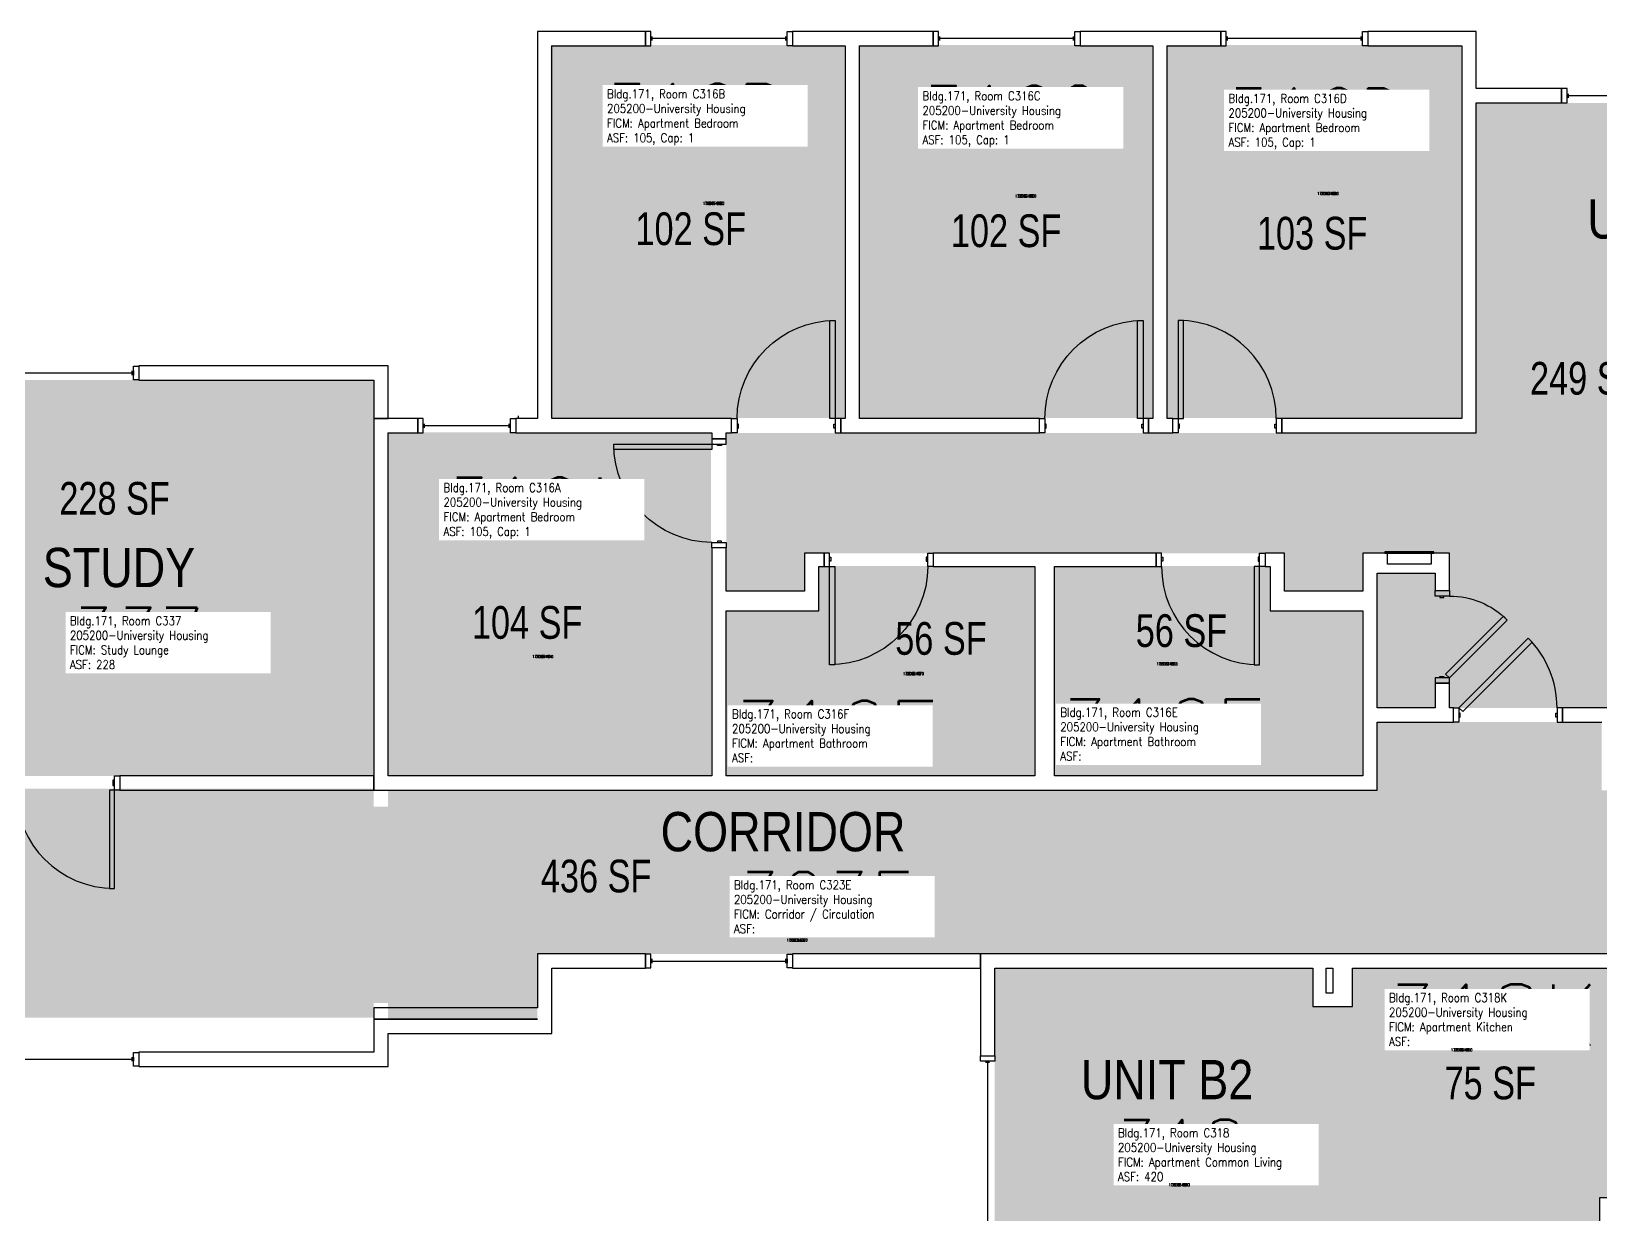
# Model space of a CAD drawing. Header units: inches. Extents: x 56 to 7496, y -2947 to 1470.
# Drawn here: x 2981 to 3557, y 1014 to 1448 of the extents above; entities that cross this region are included whole.
import ezdxf
from ezdxf.enums import TextEntityAlignment as Align

# ---------------------------------------------------------------- set-up
doc = ezdxf.new("R2010")
doc.units = ezdxf.units.IN
doc.header["$LTSCALE"] = 48
doc.header["$MEASUREMENT"] = 0
for name, color, linetype in [('A-DOOR', 2, 'Continuous'), ('A-GLAZ', 1, 'Continuous'), ('A-IDEN-RNUM', 7, 'Continuous'), ('A-IDEN-SNUM', 4, 'Continuous'), ('A-IDEN-VNUM', 4, 'Continuous'), ('A-MISC', 1, 'Continuous'), ('A-WALL', 5, 'Continuous'), ('AREA-TEXT', 3, 'Continuous'), ('Rooms-Category-Color', 7, 'Continuous'), ('Rooms-College-Color', 7, 'Continuous'), ('Rooms-Department-Color', 7, 'Continuous'), ('Rooms-Division-Color', 7, 'Continuous'), ('Rooms-Information', 7, 'Continuous')]:
    doc.layers.add(name, color=color, linetype=linetype)
doc.styles.add('AREA', font='arial.ttf', dxfattribs={"width": 0.75, "height": 12})
doc.styles.add('ROOMSNUMBER', font='txt.shx', dxfattribs={"height": 0.03})
doc.styles.add('ROOMVNUMBER', font='simplex.shx', dxfattribs={"width": 0.85})
doc.styles.get("Standard").update_dxf_attribs({"font": 'ARIALN.TTF'})

msp = doc.modelspace()

# ---------------------------------------------------------------- hatches: boundary and pattern name
h = msp.add_hatch()
h.set_pattern_fill('ANSI31', color=256, style=0)
h.set_pattern_definition([(45, (3047.41357, 1820.73259), (-0.088388348, 0.088388348), [])])
h.paths.add_polyline_path([(3378.88, 1236.78), (3437.62, 1236.78), (3437.62, 1227.57), (3378.88, 1227.57)], flags=9)
at = {"layer": 'Rooms-Category-Color', "true_color": 0x728ef3}
for points in [[(3171.58, 1442.91), (3279.2, 1442.91), (3279.2, 1306.16), (3171.58, 1306.16)], [(3284.45, 1442.91), (3392.08, 1442.91), (3392.08, 1306.16), (3284.45, 1306.16)], [(3505.33, 1442.91), (3397.33, 1442.91), (3397.33, 1306.16), (3505.33, 1306.16)], [(3646.4, 1304.98), (3562.26, 1304.98), (3562.26, 1199.85), (3501.13, 1199.85), (3501.13, 1208.8), (3495.88, 1208.8), (3495.88, 1199.85), (3474.68, 1199.85), (3474.68, 1249.23), (3495.88, 1249.23), (3495.88, 1242.8), (3501.13, 1242.8), (3501.13, 1256.48), (3469.43, 1256.48), (3469.43, 1242.6), (3440.68, 1242.6), (3440.68, 1256.48), (3264.65, 1256.48), (3264.65, 1242.6), (3235.9, 1242.6), (3235.9, 1300.6), (3510.9, 1300.6), (3510.9, 1421.6), (3646.4, 1421.6)], [(3106.65, 1174.89), (3106.65, 1320.01), (2880.4, 1320.01), (2880.4, 1174.89)], [(3111.58, 1175.16), (3111.58, 1300.91), (3230.33, 1300.91), (3230.33, 1175.16)], [(3235.58, 1175.16), (3235.58, 1235.66), (3269.58, 1235.66), (3269.58, 1251.91), (3348.72, 1251.91), (3348.72, 1175.16)], [(3355.97, 1175.16), (3355.97, 1251.91), (3435.11, 1251.91), (3435.11, 1235.66), (3469.11, 1235.66), (3469.11, 1175.16)], [(3451.04, 1104.38), (3451.04, 1020.24), (3556.16, 1020.24), (3556.16, 959.12), (3547.21, 959.12), (3547.21, 953.87), (3556.16, 953.87), (3556.16, 932.67), (3506.79, 932.67), (3506.79, 953.87), (3513.21, 953.87), (3513.21, 959.12), (3499.54, 959.12), (3499.54, 927.42), (3513.41, 927.42), (3513.41, 898.67), (3499.54, 898.67), (3499.54, 722.63), (3513.41, 722.63), (3513.41, 693.88), (3455.41, 693.88), (3455.41, 968.88), (3334.41, 968.88), (3334.41, 1104.38)], [(3581.16, 1020.24), (3451.04, 1020.24), (3451.04, 1090.38), (3465.66, 1090.38), (3465.66, 1104.38), (3581.16, 1104.38)]]:
    msp.add_hatch(color=171, dxfattribs=at).paths.add_polyline_path(points)
at = {"layer": 'Rooms-Category-Color', "true_color": 0xadadad}
msp.add_hatch(color=253, dxfattribs=at).paths.add_polyline_path([(2880.39, 1163.39), (2880.39, 1170.26), (3106.65, 1170.26), (3106.65, 1163.67), (3111.9, 1163.67), (3111.9, 1169.64), (3474.68, 1169.64), (3474.68, 1194.64), (3557, 1194.64), (3557, 1169.64), (3646.39, 1169.64), (3646.39, 1101.6), (3671.39, 1101.6), (3671.39, 1019.28), (3646.39, 1019.28), (3586.39, 1019.28), (3586.39, 1109.64), (3166.65, 1109.64), (3166.65, 1085.64), (3111.9, 1085.64), (3111.9, 1091.67), (3106.65, 1091.67), (3106.65, 1086.27), (2880.39, 1086.27), (2880.39, 1091.39), (2873.89, 1091.39), (2873.89, 1163.39)])
at = {"layer": 'Rooms-College-Color', "true_color": 0xadadad}
for points in [[(3171.58, 1442.91), (3279.2, 1442.91), (3279.2, 1306.16), (3171.58, 1306.16)], [(3284.45, 1442.91), (3392.08, 1442.91), (3392.08, 1306.16), (3284.45, 1306.16)], [(3505.33, 1442.91), (3397.33, 1442.91), (3397.33, 1306.16), (3505.33, 1306.16)], [(3646.4, 1304.98), (3562.26, 1304.98), (3562.26, 1199.85), (3501.13, 1199.85), (3501.13, 1208.8), (3495.88, 1208.8), (3495.88, 1199.85), (3474.68, 1199.85), (3474.68, 1249.23), (3495.88, 1249.23), (3495.88, 1242.8), (3501.13, 1242.8), (3501.13, 1256.48), (3469.43, 1256.48), (3469.43, 1242.6), (3440.68, 1242.6), (3440.68, 1256.48), (3264.65, 1256.48), (3264.65, 1242.6), (3235.9, 1242.6), (3235.9, 1300.6), (3510.9, 1300.6), (3510.9, 1421.6), (3646.4, 1421.6)], [(3106.65, 1174.89), (3106.65, 1320.01), (2880.4, 1320.01), (2880.4, 1174.89)], [(3111.58, 1175.16), (3111.58, 1300.91), (3230.33, 1300.91), (3230.33, 1175.16)], [(3235.58, 1175.16), (3235.58, 1235.66), (3269.58, 1235.66), (3269.58, 1251.91), (3348.72, 1251.91), (3348.72, 1175.16)], [(3355.97, 1175.16), (3355.97, 1251.91), (3435.11, 1251.91), (3435.11, 1235.66), (3469.11, 1235.66), (3469.11, 1175.16)], [(2880.39, 1163.39), (2880.39, 1170.26), (3106.65, 1170.26), (3106.65, 1163.67), (3111.9, 1163.67), (3111.9, 1169.64), (3474.68, 1169.64), (3474.68, 1194.64), (3557, 1194.64), (3557, 1169.64), (3646.39, 1169.64), (3646.39, 1101.6), (3671.39, 1101.6), (3671.39, 1019.28), (3646.39, 1019.28), (3586.39, 1019.28), (3586.39, 1109.64), (3166.65, 1109.64), (3166.65, 1085.64), (3111.9, 1085.64), (3111.9, 1091.67), (3106.65, 1091.67), (3106.65, 1086.27), (2880.39, 1086.27), (2880.39, 1091.39), (2873.89, 1091.39), (2873.89, 1163.39)], [(3451.04, 1104.38), (3451.04, 1020.24), (3556.16, 1020.24), (3556.16, 959.12), (3547.21, 959.12), (3547.21, 953.87), (3556.16, 953.87), (3556.16, 932.67), (3506.79, 932.67), (3506.79, 953.87), (3513.21, 953.87), (3513.21, 959.12), (3499.54, 959.12), (3499.54, 927.42), (3513.41, 927.42), (3513.41, 898.67), (3499.54, 898.67), (3499.54, 722.63), (3513.41, 722.63), (3513.41, 693.88), (3455.41, 693.88), (3455.41, 968.88), (3334.41, 968.88), (3334.41, 1104.38)], [(3581.16, 1020.24), (3451.04, 1020.24), (3451.04, 1090.38), (3465.66, 1090.38), (3465.66, 1104.38), (3581.16, 1104.38)]]:
    msp.add_hatch(color=253, dxfattribs=at).paths.add_polyline_path(points)
at = {"layer": 'Rooms-Department-Color', "true_color": 0x604aed}
for points in [[(3171.58, 1442.91), (3279.2, 1442.91), (3279.2, 1306.16), (3171.58, 1306.16)], [(3284.45, 1442.91), (3392.08, 1442.91), (3392.08, 1306.16), (3284.45, 1306.16)], [(3505.33, 1442.91), (3397.33, 1442.91), (3397.33, 1306.16), (3505.33, 1306.16)], [(3646.4, 1304.98), (3562.26, 1304.98), (3562.26, 1199.85), (3501.13, 1199.85), (3501.13, 1208.8), (3495.88, 1208.8), (3495.88, 1199.85), (3474.68, 1199.85), (3474.68, 1249.23), (3495.88, 1249.23), (3495.88, 1242.8), (3501.13, 1242.8), (3501.13, 1256.48), (3469.43, 1256.48), (3469.43, 1242.6), (3440.68, 1242.6), (3440.68, 1256.48), (3264.65, 1256.48), (3264.65, 1242.6), (3235.9, 1242.6), (3235.9, 1300.6), (3510.9, 1300.6), (3510.9, 1421.6), (3646.4, 1421.6)], [(3106.65, 1174.89), (3106.65, 1320.01), (2880.4, 1320.01), (2880.4, 1174.89)], [(3111.58, 1175.16), (3111.58, 1300.91), (3230.33, 1300.91), (3230.33, 1175.16)], [(3235.58, 1175.16), (3235.58, 1235.66), (3269.58, 1235.66), (3269.58, 1251.91), (3348.72, 1251.91), (3348.72, 1175.16)], [(3355.97, 1175.16), (3355.97, 1251.91), (3435.11, 1251.91), (3435.11, 1235.66), (3469.11, 1235.66), (3469.11, 1175.16)], [(3451.04, 1104.38), (3451.04, 1020.24), (3556.16, 1020.24), (3556.16, 959.12), (3547.21, 959.12), (3547.21, 953.87), (3556.16, 953.87), (3556.16, 932.67), (3506.79, 932.67), (3506.79, 953.87), (3513.21, 953.87), (3513.21, 959.12), (3499.54, 959.12), (3499.54, 927.42), (3513.41, 927.42), (3513.41, 898.67), (3499.54, 898.67), (3499.54, 722.63), (3513.41, 722.63), (3513.41, 693.88), (3455.41, 693.88), (3455.41, 968.88), (3334.41, 968.88), (3334.41, 1104.38)], [(3581.16, 1020.24), (3451.04, 1020.24), (3451.04, 1090.38), (3465.66, 1090.38), (3465.66, 1104.38), (3581.16, 1104.38)]]:
    msp.add_hatch(color=173, dxfattribs=at).paths.add_polyline_path(points)
at = {"layer": 'Rooms-Department-Color', "true_color": 0xacacac}
msp.add_hatch(color=253, dxfattribs=at).paths.add_polyline_path([(2880.39, 1163.39), (2880.39, 1170.26), (3106.65, 1170.26), (3106.65, 1163.67), (3111.9, 1163.67), (3111.9, 1169.64), (3474.68, 1169.64), (3474.68, 1194.64), (3557, 1194.64), (3557, 1169.64), (3646.39, 1169.64), (3646.39, 1101.6), (3671.39, 1101.6), (3671.39, 1019.28), (3646.39, 1019.28), (3586.39, 1019.28), (3586.39, 1109.64), (3166.65, 1109.64), (3166.65, 1085.64), (3111.9, 1085.64), (3111.9, 1091.67), (3106.65, 1091.67), (3106.65, 1086.27), (2880.39, 1086.27), (2880.39, 1091.39), (2873.89, 1091.39), (2873.89, 1163.39)])
at = {"layer": 'Rooms-Division-Color', "true_color": 0x604aed}
for points in [[(3171.58, 1442.91), (3279.2, 1442.91), (3279.2, 1306.16), (3171.58, 1306.16)], [(3284.45, 1442.91), (3392.08, 1442.91), (3392.08, 1306.16), (3284.45, 1306.16)], [(3505.33, 1442.91), (3397.33, 1442.91), (3397.33, 1306.16), (3505.33, 1306.16)], [(3646.4, 1304.98), (3562.26, 1304.98), (3562.26, 1199.85), (3501.13, 1199.85), (3501.13, 1208.8), (3495.88, 1208.8), (3495.88, 1199.85), (3474.68, 1199.85), (3474.68, 1249.23), (3495.88, 1249.23), (3495.88, 1242.8), (3501.13, 1242.8), (3501.13, 1256.48), (3469.43, 1256.48), (3469.43, 1242.6), (3440.68, 1242.6), (3440.68, 1256.48), (3264.65, 1256.48), (3264.65, 1242.6), (3235.9, 1242.6), (3235.9, 1300.6), (3510.9, 1300.6), (3510.9, 1421.6), (3646.4, 1421.6)], [(3106.65, 1174.89), (3106.65, 1320.01), (2880.4, 1320.01), (2880.4, 1174.89)], [(3111.58, 1175.16), (3111.58, 1300.91), (3230.33, 1300.91), (3230.33, 1175.16)], [(3235.58, 1175.16), (3235.58, 1235.66), (3269.58, 1235.66), (3269.58, 1251.91), (3348.72, 1251.91), (3348.72, 1175.16)], [(3355.97, 1175.16), (3355.97, 1251.91), (3435.11, 1251.91), (3435.11, 1235.66), (3469.11, 1235.66), (3469.11, 1175.16)], [(3451.04, 1104.38), (3451.04, 1020.24), (3556.16, 1020.24), (3556.16, 959.12), (3547.21, 959.12), (3547.21, 953.87), (3556.16, 953.87), (3556.16, 932.67), (3506.79, 932.67), (3506.79, 953.87), (3513.21, 953.87), (3513.21, 959.12), (3499.54, 959.12), (3499.54, 927.42), (3513.41, 927.42), (3513.41, 898.67), (3499.54, 898.67), (3499.54, 722.63), (3513.41, 722.63), (3513.41, 693.88), (3455.41, 693.88), (3455.41, 968.88), (3334.41, 968.88), (3334.41, 1104.38)], [(3581.16, 1020.24), (3451.04, 1020.24), (3451.04, 1090.38), (3465.66, 1090.38), (3465.66, 1104.38), (3581.16, 1104.38)]]:
    msp.add_hatch(color=173, dxfattribs=at).paths.add_polyline_path(points)
at = {"layer": 'Rooms-Division-Color', "true_color": 0xadadad}
msp.add_hatch(color=253, dxfattribs=at).paths.add_polyline_path([(2880.39, 1163.39), (2880.39, 1170.26), (3106.65, 1170.26), (3106.65, 1163.67), (3111.9, 1163.67), (3111.9, 1169.64), (3474.68, 1169.64), (3474.68, 1194.64), (3557, 1194.64), (3557, 1169.64), (3646.39, 1169.64), (3646.39, 1101.6), (3671.39, 1101.6), (3671.39, 1019.28), (3646.39, 1019.28), (3586.39, 1019.28), (3586.39, 1109.64), (3166.65, 1109.64), (3166.65, 1085.64), (3111.9, 1085.64), (3111.9, 1091.67), (3106.65, 1091.67), (3106.65, 1086.27), (2880.39, 1086.27), (2880.39, 1091.39), (2873.89, 1091.39), (2873.89, 1163.39)])

# ---------------------------------------------------------------- linework, layer by layer
at = {"layer": 'A-DOOR'}
for p, q in [((3011.52, 1174.89), (3013.52, 1174.89)), ((3011.52, 1169.64), (3011.52, 1174.89)), ((3013.52, 1174.89), (3013.52, 1169.64)), ((3011.52, 1169.64), (3009.77, 1169.64)), ((3009.77, 1169.64), (3009.77, 1133.64)), ((3011.52, 1173.39), (3010.9, 1173.39)), ((3010.9, 1173.39), (3010.9, 1171.39)), ((3010.9, 1171.39), (3011.52, 1171.39)), ((3011.52, 1171.39), (3011.52, 1173.39)), ((3011.52, 1133.64), (3011.52, 1169.64)), ((3013.52, 1169.64), (3011.52, 1169.64)), ((3009.77, 1133.64), (3011.52, 1133.64))]:
    msp.add_line(p, q, dxfattribs=at)
for points in [[(3275.9, 1305.89), (3273.9, 1305.89), (3273.9, 1341.89), (3275.9, 1341.89)], [(3388.77, 1305.89), (3386.77, 1305.89), (3386.77, 1341.89), (3388.77, 1341.89)], [(3401.65, 1305.89), (3403.65, 1305.89), (3403.65, 1341.89), (3401.65, 1341.89)], [(3239.9, 1300.64), (3237.9, 1300.64), (3237.9, 1305.89), (3239.9, 1305.89)], [(3239.9, 1302.39), (3240.4, 1302.39), (3240.4, 1303.89), (3239.9, 1303.89)], [(3275.9, 1302.39), (3275.4, 1302.39), (3275.4, 1303.89), (3275.9, 1303.89)], [(3275.9, 1300.64), (3277.9, 1300.64), (3277.9, 1305.89), (3275.9, 1305.89)], [(3352.77, 1300.64), (3350.77, 1300.64), (3350.77, 1305.89), (3352.77, 1305.89)], [(3352.77, 1302.39), (3353.27, 1302.39), (3353.27, 1303.89), (3352.77, 1303.89)], [(3388.77, 1302.39), (3388.27, 1302.39), (3388.27, 1303.89), (3388.77, 1303.89)], [(3388.77, 1300.64), (3390.77, 1300.64), (3390.77, 1305.89), (3388.77, 1305.89)], [(3401.65, 1300.64), (3399.65, 1300.64), (3399.65, 1305.89), (3401.65, 1305.89)], [(3401.65, 1302.39), (3402.15, 1302.39), (3402.15, 1303.89), (3401.65, 1303.89)], [(3437.65, 1302.39), (3437.15, 1302.39), (3437.15, 1303.89), (3437.65, 1303.89)], [(3437.65, 1300.64), (3439.65, 1300.64), (3439.65, 1305.89), (3437.65, 1305.89)], [(3230.65, 1296.52), (3230.65, 1294.52), (3194.65, 1294.52), (3194.65, 1296.52)], [(3235.9, 1296.52), (3235.9, 1298.52), (3230.65, 1298.52), (3230.65, 1296.52)], [(3234.15, 1296.52), (3234.15, 1296.02), (3232.65, 1296.02), (3232.65, 1296.52)], [(3235.9, 1260.52), (3235.9, 1258.52), (3230.65, 1258.52), (3230.65, 1260.52)], [(3234.15, 1260.52), (3234.15, 1261.02), (3232.65, 1261.02), (3232.65, 1260.52)], [(3273.79, 1256.51), (3271.79, 1256.51), (3271.79, 1251.64), (3273.79, 1251.64)], [(3273.79, 1255.14), (3274.29, 1255.14), (3274.29, 1253.64), (3273.79, 1253.64)], [(3309.79, 1255.14), (3309.29, 1255.14), (3309.29, 1253.64), (3309.79, 1253.64)], [(3309.79, 1256.51), (3311.79, 1256.51), (3311.79, 1251.64), (3309.79, 1251.64)], [(3395.54, 1256.51), (3393.54, 1256.51), (3393.54, 1251.64), (3395.54, 1251.64)], [(3395.54, 1255.14), (3396.04, 1255.14), (3396.04, 1253.64), (3395.54, 1253.64)], [(3431.54, 1255.14), (3431.04, 1255.14), (3431.04, 1253.64), (3431.54, 1253.64)], [(3431.54, 1256.51), (3433.54, 1256.51), (3433.54, 1251.64), (3431.54, 1251.64)], [(3273.79, 1251.64), (3275.79, 1251.64), (3275.79, 1215.64), (3273.79, 1215.64)], [(3431.54, 1251.64), (3429.54, 1251.64), (3429.54, 1215.64), (3431.54, 1215.64)], [(3495.88, 1240.84), (3495.88, 1242.84), (3501.13, 1242.84), (3501.13, 1240.84)], [(3497.63, 1240.84), (3497.63, 1240.34), (3499.13, 1240.34), (3499.13, 1240.84)], [(3501.13, 1210.84), (3499.71, 1212.25), (3520.93, 1233.47), (3522.34, 1232.05)], [(3504.61, 1199.89), (3506.03, 1198.48), (3531.48, 1223.93), (3530.07, 1225.35)], [(3495.88, 1210.84), (3495.88, 1208.84), (3501.13, 1208.84), (3501.13, 1210.84)], [(3497.63, 1210.84), (3497.63, 1211.34), (3499.13, 1211.34), (3499.13, 1210.84)], [(3504.61, 1194.64), (3502.61, 1194.64), (3502.61, 1199.89), (3504.61, 1199.89)], [(3504.61, 1196.39), (3505.11, 1196.39), (3505.11, 1197.89), (3504.61, 1197.89)], [(3540.61, 1196.39), (3540.11, 1196.39), (3540.11, 1197.89), (3540.61, 1197.89)], [(3540.61, 1194.64), (3542.61, 1194.64), (3542.61, 1199.89), (3540.61, 1199.89)]]:
    msp.add_lwpolyline(points, close=True, dxfattribs=at)
at = {"layer": 'A-DOOR', "extrusion": (0, 0, -1)}
for centre, radius, start, end in [((-3275.9, 1305.89), 36, 0, 90), ((-3388.77, 1305.89), 36, 0, 90), ((-3230.65, 1296.52), 36, 270, 0), ((-3273.79, 1251.64), 36, 180, 270), ((-3501.13, 1210.84), 30, 90, 135)]:
    msp.add_arc(centre, radius, start, end, dxfattribs=at)
at = {"layer": 'A-DOOR'}
for centre, start, end in [((3401.65, 1305.89), 0, 90), ((3431.54, 1251.64), 180, 270), ((3504.61, 1199.89), 0, 45), ((3011.52, 1169.64), 180, 270)]:
    msp.add_arc(centre, 36, start, end, dxfattribs=at)
at = {"layer": 'A-GLAZ'}
for p, q in [((3208.74, 1444.51), (3208.74, 1446.01)), ((3257.74, 1445.26), (3208.74, 1445.26)), ((3257.74, 1444.51), (3257.74, 1446.01)), ((3314.27, 1444.51), (3314.27, 1446.01)), ((3363.27, 1445.26), (3314.27, 1445.26)), ((3363.27, 1444.51), (3363.27, 1446.01)), ((3419.74, 1444.51), (3419.74, 1446.01)), ((3468.74, 1445.26), (3419.74, 1445.26)), ((3468.74, 1444.51), (3468.74, 1446.01)), ((3544.78, 1423.51), (3544.78, 1425.01)), ((3611.78, 1424.26), (3544.78, 1424.26)), ((3018.52, 1325.14), (3020.52, 1325.14)), ((3018.52, 1320.14), (3018.52, 1325.14)), ((3020.52, 1325.14), (3020.52, 1320.14)), ((2969.02, 1322.64), (3018.02, 1322.64)), ((3018.02, 1321.89), (3018.02, 1323.39)), ((3018.52, 1323.39), (3018.52, 1321.89)), ((3020.52, 1320.14), (3018.52, 1320.14)), ((3159.78, 1305.89), (3159.78, 1306.89)), ((3125.28, 1302.51), (3125.28, 1304.01)), ((3156.28, 1303.26), (3125.28, 1303.26)), ((3156.28, 1302.51), (3156.28, 1304.01)), ((3208.24, 1109.52), (3206.24, 1109.52)), ((3206.24, 1109.52), (3206.24, 1104.52)), ((3208.24, 1104.52), (3208.24, 1109.52)), ((3208.24, 1106.27), (3208.24, 1107.77)), ((3208.74, 1106.27), (3208.74, 1107.77)), ((3208.74, 1107.02), (3257.74, 1107.02)), ((3257.74, 1106.27), (3257.74, 1107.77)), ((3258.24, 1109.52), (3260.24, 1109.52)), ((3258.24, 1104.52), (3258.24, 1109.52)), ((3258.24, 1107.77), (3258.24, 1106.27)), ((3260.24, 1109.52), (3260.24, 1104.52)), ((3206.24, 1104.52), (3208.24, 1104.52)), ((3260.24, 1104.52), (3258.24, 1104.52)), ((2969.02, 1071.02), (3018.02, 1071.02)), ((3018.02, 1070.27), (3018.02, 1071.77)), ((3018.52, 1073.52), (3020.52, 1073.52)), ((3018.52, 1068.52), (3018.52, 1073.52)), ((3018.52, 1071.77), (3018.52, 1070.27)), ((3020.52, 1073.52), (3020.52, 1068.52)), ((3020.52, 1068.52), (3018.52, 1068.52)), ((3332.51, 1069.77), (3331.01, 1069.77)), ((3331.76, 1069.77), (3331.76, 1002.77))]:
    msp.add_line(p, q, dxfattribs=at)
for points in [[(3208.24, 1447.89), (3206.24, 1447.89), (3206.24, 1442.64), (3208.24, 1442.64)], [(3258.24, 1447.89), (3260.24, 1447.89), (3260.24, 1442.64), (3258.24, 1442.64)], [(3313.77, 1447.89), (3311.77, 1447.89), (3311.77, 1442.64), (3313.77, 1442.64)], [(3363.77, 1447.89), (3365.77, 1447.89), (3365.77, 1442.64), (3363.77, 1442.64)], [(3419.24, 1447.89), (3417.24, 1447.89), (3417.24, 1442.64), (3419.24, 1442.64)], [(3469.24, 1447.89), (3471.24, 1447.89), (3471.24, 1442.64), (3469.24, 1442.64)], [(3544.28, 1426.89), (3542.28, 1426.89), (3542.28, 1421.64), (3544.28, 1421.64)], [(3124.78, 1305.89), (3122.78, 1305.89), (3122.78, 1300.64), (3124.78, 1300.64)], [(3156.78, 1305.89), (3158.78, 1305.89), (3158.78, 1300.64), (3156.78, 1300.64)], [(3329.14, 1070.27), (3329.14, 1072.27), (3334.39, 1072.27), (3334.39, 1070.27)]]:
    msp.add_lwpolyline(points, close=True, dxfattribs=at)
at = {"layer": 'A-MISC'}
msp.add_lwpolyline([(3495.47, 1256.51), (3495.47, 1257.01), (3477.47, 1257.01), (3477.47, 1256.51)], close=True, dxfattribs=at)
msp.add_lwpolyline([(3494.47, 1256.51), (3494.47, 1252.51), (3478.47, 1252.51), (3478.47, 1256.51)], dxfattribs=at)
at = {"layer": 'A-WALL'}
for p, q in [((3166.65, 1447.89), (3166.65, 1305.89)), ((3206.24, 1447.89), (3166.65, 1447.89)), ((3206.24, 1442.64), (3206.24, 1447.89)), ((3260.24, 1447.89), (3260.24, 1442.64)), ((3311.77, 1447.89), (3260.24, 1447.89)), ((3311.77, 1442.64), (3311.77, 1447.89)), ((3417.24, 1447.89), (3365.77, 1447.89)), ((3365.77, 1447.89), (3365.77, 1442.64)), ((3417.24, 1442.64), (3417.24, 1447.89)), ((3510.9, 1447.89), (3471.24, 1447.89)), ((3471.24, 1447.89), (3471.24, 1442.64)), ((3510.9, 1426.89), (3510.9, 1447.89)), ((3171.9, 1305.89), (3171.9, 1442.64)), ((3171.9, 1442.64), (3206.24, 1442.64)), ((3260.24, 1442.64), (3279.52, 1442.64)), ((3279.52, 1442.64), (3279.52, 1305.89)), ((3284.77, 1305.89), (3284.77, 1442.64)), ((3284.77, 1442.64), (3311.77, 1442.64)), ((3365.77, 1442.64), (3392.4, 1442.64)), ((3392.4, 1442.64), (3392.4, 1305.89)), ((3397.65, 1442.64), (3417.24, 1442.64)), ((3397.65, 1305.89), (3397.65, 1442.64)), ((3471.24, 1442.64), (3505.65, 1442.64)), ((3505.65, 1442.64), (3505.65, 1305.89)), ((3542.28, 1426.89), (3510.9, 1426.89)), ((3510.9, 1300.64), (3510.9, 1421.64)), ((3510.9, 1421.64), (3542.28, 1421.64)), ((3542.28, 1421.64), (3542.28, 1426.89)), ((3111.9, 1325.26), (3020.52, 1325.26)), ((3020.52, 1325.26), (3020.52, 1320.01)), ((3111.9, 1305.89), (3111.9, 1325.26)), ((3020.52, 1320.01), (3106.65, 1320.01)), ((3106.65, 1320.01), (3106.65, 1305.89)), ((3106.65, 1305.89), (3111.9, 1305.89)), ((3122.78, 1305.89), (3106.65, 1305.89)), ((3106.65, 1305.89), (3106.65, 1169.64)), ((3111.9, 1300.64), (3122.78, 1300.64)), ((3111.9, 1174.89), (3111.9, 1300.64)), ((3122.78, 1300.64), (3122.78, 1305.89)), ((3166.65, 1305.89), (3158.78, 1305.89)), ((3158.78, 1305.89), (3158.78, 1300.64)), ((3158.78, 1300.64), (3167.27, 1300.64)), ((3167.27, 1300.64), (3230.65, 1300.64)), ((3237.9, 1305.89), (3171.9, 1305.89)), ((3230.65, 1300.64), (3230.65, 1298.52)), ((3235.9, 1300.64), (3237.9, 1300.64)), ((3235.9, 1298.52), (3235.9, 1300.64)), ((3237.9, 1300.64), (3237.9, 1305.89)), ((3279.52, 1305.89), (3277.9, 1305.89)), ((3277.9, 1305.89), (3277.9, 1300.64)), ((3277.9, 1300.64), (3350.77, 1300.64)), ((3350.77, 1305.89), (3284.77, 1305.89)), ((3350.77, 1300.64), (3350.77, 1305.89)), ((3392.4, 1305.89), (3390.77, 1305.89)), ((3390.77, 1305.89), (3390.77, 1300.64)), ((3390.77, 1300.64), (3399.65, 1300.64)), ((3399.65, 1305.89), (3397.65, 1305.89)), ((3399.65, 1300.64), (3399.65, 1305.89)), ((3505.65, 1305.89), (3439.65, 1305.89)), ((3439.65, 1305.89), (3439.65, 1300.64)), ((3439.65, 1300.64), (3510.9, 1300.64)), ((3230.65, 1298.52), (3235.9, 1298.52)), ((3235.9, 1258.52), (3230.65, 1258.52)), ((3230.65, 1258.52), (3230.65, 1255.89)), ((3230.65, 1255.89), (3230.65, 1174.89)), ((3235.9, 1255.89), (3235.9, 1258.52)), ((3235.9, 1242.64), (3235.9, 1255.89)), ((3271.79, 1256.51), (3264.65, 1256.51)), ((3264.65, 1256.51), (3264.65, 1242.64)), ((3271.79, 1251.64), (3271.79, 1256.51)), ((3393.54, 1256.51), (3311.79, 1256.51)), ((3311.79, 1256.51), (3311.79, 1251.64)), ((3393.54, 1251.64), (3393.54, 1256.51)), ((3440.68, 1256.51), (3433.54, 1256.51)), ((3433.54, 1256.51), (3433.54, 1251.64)), ((3440.68, 1242.64), (3440.68, 1256.51)), ((3501.13, 1256.51), (3469.43, 1256.51)), ((3469.43, 1256.51), (3469.43, 1242.64)), ((3501.13, 1242.84), (3501.13, 1256.51)), ((3269.9, 1251.64), (3271.79, 1251.64)), ((3269.9, 1235.39), (3269.9, 1251.64)), ((3311.79, 1251.64), (3349.04, 1251.64)), ((3349.04, 1251.64), (3349.04, 1174.89)), ((3356.29, 1251.64), (3393.54, 1251.64)), ((3356.29, 1174.89), (3356.29, 1251.64)), ((3433.54, 1251.64), (3435.43, 1251.64)), ((3435.43, 1251.64), (3435.43, 1235.39)), ((3474.68, 1249.26), (3495.88, 1249.26)), ((3474.68, 1199.89), (3474.68, 1249.26)), ((3495.88, 1249.26), (3495.88, 1242.84)), ((3264.65, 1242.64), (3235.9, 1242.64)), ((3469.43, 1242.64), (3440.68, 1242.64)), ((3495.88, 1242.84), (3501.13, 1242.84)), ((3235.9, 1174.89), (3235.9, 1235.39)), ((3235.9, 1235.39), (3269.9, 1235.39)), ((3435.43, 1235.39), (3469.43, 1235.39)), ((3469.43, 1235.39), (3469.43, 1174.89)), ((3501.13, 1208.84), (3495.88, 1208.84)), ((3495.88, 1208.84), (3495.88, 1199.89)), ((3501.13, 1199.89), (3501.13, 1208.84)), ((3495.88, 1199.89), (3474.68, 1199.89)), ((3502.61, 1199.89), (3501.13, 1199.89)), ((3502.61, 1194.64), (3502.61, 1199.89)), ((3562.25, 1199.89), (3542.61, 1199.89)), ((3542.61, 1199.89), (3542.61, 1194.64)), ((3474.68, 1194.64), (3502.61, 1194.64)), ((3474.68, 1169.64), (3474.68, 1194.64)), ((3542.61, 1194.64), (3557, 1194.64)), ((3106.65, 1174.89), (3013.52, 1174.89)), ((3013.52, 1174.89), (3013.52, 1169.64)), ((3106.65, 1169.64), (3106.65, 1174.89)), ((3230.65, 1174.89), (3111.9, 1174.89)), ((3349.04, 1174.89), (3235.9, 1174.89)), ((3469.43, 1174.89), (3356.29, 1174.89)), ((3013.52, 1169.64), (3106.65, 1169.64)), ((3106.65, 1169.64), (3235.27, 1169.64)), ((3235.27, 1169.64), (3474.68, 1169.64)), ((3166.65, 1109.64), (3166.65, 1089.89)), ((3206.24, 1109.64), (3166.65, 1109.64)), ((3206.24, 1104.39), (3206.24, 1109.64)), ((3329.14, 1109.64), (3260.24, 1109.64)), ((3260.24, 1109.64), (3260.24, 1104.39)), ((3329.14, 1104.39), (3329.14, 1109.64)), ((3329.14, 1109.64), (3329.14, 1072.27)), ((3586.39, 1109.64), (3329.14, 1109.64)), ((3171.9, 1080.39), (3171.9, 1104.39)), ((3171.9, 1104.39), (3206.24, 1104.39)), ((3260.24, 1104.39), (3329.14, 1104.39)), ((3334.39, 1072.27), (3334.39, 1104.39)), ((3334.39, 1104.39), (3451.01, 1104.39)), ((3451.01, 1104.39), (3451.01, 1090.39)), ((3455.89, 1104.39), (3458.39, 1104.39)), ((3455.89, 1095.26), (3455.89, 1104.39)), ((3458.39, 1104.39), (3458.39, 1095.26)), ((3465.64, 1104.39), (3581.14, 1104.39)), ((3465.64, 1090.39), (3465.64, 1104.39)), ((3458.39, 1095.26), (3455.89, 1095.26)), ((3166.65, 1089.89), (3106.65, 1089.89)), ((3106.65, 1089.89), (3106.65, 1085.64)), ((3451.01, 1090.39), (3465.64, 1090.39)), ((3166.65, 1085.64), (3106.65, 1085.64)), ((3106.65, 1085.64), (3106.65, 1073.64)), ((3106.65, 1085.64), (3166.65, 1085.64)), ((3166.65, 1085.64), (3166.65, 1085.64)), ((3111.9, 1080.39), (3171.9, 1080.39)), ((3111.9, 1068.39), (3111.9, 1080.39)), ((3106.65, 1073.64), (3020.52, 1073.64)), ((3020.52, 1073.64), (3020.52, 1068.39)), ((3329.14, 1072.27), (3334.39, 1072.27)), ((3020.52, 1068.39), (3111.9, 1068.39)), ((3556.14, 1020.24), (3556.14, 1000.61)), ((3581.14, 1020.24), (3556.14, 1020.24))]:
    msp.add_line(p, q, dxfattribs=at)

# ---------------------------------------------------------------- texts
at = {"layer": 'A-IDEN-RNUM', "style": 'ROOMSNUMBER', "width": 0.85}
for s, p in [('0316-C0', (3345.72, 1387.52)), ('0316-D0', (3456.62, 1388.41)), ('0316-B0', (3231.24, 1384.84)), ('0316-A0', (3168.64, 1218.63)), ('0316-E0', (3397.59, 1215.94)), ('0316-F0', (3304.58, 1212.37)), ('0323-E0', (3261.89, 1114.67)), ('0318-K0', (3505.65, 1074.42)), ('0318-00', (3402.04, 1024.95))]:
    msp.add_text(s, height=1, dxfattribs=at).set_placement(p, align=Align.MIDDLE_CENTER)
at = {"layer": 'A-IDEN-SNUM', "style": 'ROOMSNUMBER', "width": 0.85}
for s, p in [('1710C316C0', (3345.72, 1387.52)), ('1710C316D0', (3456.62, 1388.41)), ('1710C316B0', (3231.24, 1384.84)), ('1710C316A0', (3168.64, 1218.63)), ('1710C316E0', (3397.59, 1215.94)), ('1710C316F0', (3304.58, 1212.37)), ('1710C323E0', (3261.89, 1114.67)), ('1710C318K0', (3505.65, 1074.42)), ('1710C31800', (3402.04, 1024.95))]:
    msp.add_text(s, height=1, dxfattribs=at).set_placement(p, align=Align.MIDDLE_CENTER)
at = {"layer": 'A-IDEN-VNUM', "style": 'ROOMVNUMBER', "width": 0.85}
for s, p in [('316B', (3224.08, 1417.46)), ('316C', (3340.22, 1416.72)), ('316D', (3451.98, 1415.82)), ('316A', (3165.01, 1273.09)), ('337', (3019.8, 1225.36)), ('323E', (3271.98, 1128.5)), ('318', (3402.35, 1037.58))]:
    msp.add_text(s, height=22.5, dxfattribs=at).set_placement(p, align=Align.MIDDLE_CENTER)
at = {"layer": 'A-IDEN-VNUM', "style": 'ROOMVNUMBER'}
for s, p in [('316E', (3395.39, 1191.77)), ('316F', (3275, 1191.15)), ('318K', (3516.48, 1087.14))]:
    msp.add_text(s, height=22.5, dxfattribs=at).set_placement(p, align=Align.MIDDLE_CENTER)
at = {"layer": 'A-MISC'}
for s, p in [('UNIT B2', (3583.33, 1371.91)), ('STUDY', (3013.21, 1244.11)), ('CORRIDOR', (3256.74, 1147.25)), ('UNIT B2', (3397.58, 1056.33))]:
    msp.add_text(s, height=14.4, dxfattribs=at).set_placement(p, align=Align.CENTER)
at = {"layer": 'AREA-TEXT', "style": 'AREA', "width": 0.75}
for s, p in [('102 SF', (3222.88, 1375.53)), ('102 SF', (3338.56, 1374.79)), ('103 SF', (3450.79, 1373.89)), ('249 SF', (3550.96, 1320.69)), ('228 SF', (3011.59, 1276.67)), ('104 SF', (3162.9, 1231.17)), ('56 SF', (3402.86, 1228.17)), ('56 SF', (3314.66, 1225.31)), ('436 SF', (3188.2, 1138.18)), ('75 SF', (3516.1, 1062.31))]:
    msp.add_text(s, height=12, dxfattribs=at).set_placement(p, align=Align.MIDDLE_CENTER)

# ---------------------------------------------------------------- next in the draw order: texts
at = {"layer": 'Rooms-Information', "char_height": 3.2143, "width": 72, "attachment_point": 7, "style": 'ROOMVNUMBER', "bg_fill": 3, "box_fill_scale": 1.5, "bg_fill_color": 256, "bg_fill_true_color": 13158600, "bg_fill_transparency": 0}
for s, insert in [('Bldg.171, Room C316B^M^J205200-University Housing^M^JFICM: Apartment Bedroom^M^JASF: 105, Cap: 1', (3192.2, 1406.21)), ('Bldg.171, Room C316C^M^J205200-University Housing^M^JFICM: Apartment Bedroom^M^JASF: 105, Cap: 1', (3307.88, 1405.47)), ('Bldg.171, Room C316D^M^J205200-University Housing^M^JFICM: Apartment Bedroom^M^JASF: 105, Cap: 1', (3420.11, 1404.57)), ('Bldg.171, Room C316A^M^J205200-University Housing^M^JFICM: Apartment Bedroom^M^JASF: 105, Cap: 1', (3132.22, 1261.84)), ('Bldg.171, Room C337^M^J205200-University Housing^M^JFICM: Study Lounge^M^JASF: 228', (2995.21, 1214.11)), ('Bldg.171, Room C316F^M^J205200-University Housing^M^JFICM: Apartment Bathroom^M^JASF: ', (3238.04, 1179.9)), ('Bldg.171, Room C316E^M^J205200-University Housing^M^JFICM: Apartment Bathroom^M^JASF: ', (3358.43, 1180.52)), ('Bldg.171, Room C323E^M^J205200-University Housing^M^JFICM: Corridor / Circulation^M^JASF: ', (3238.74, 1117.25)), ('Bldg.171, Room C318K^M^J205200-University Housing^M^JFICM: Apartment Kitchen^M^JASF: ', (3478.98, 1075.89)), ('Bldg.171, Room C318^M^J205200-University Housing^M^JFICM: Apartment Common Living^M^JASF: 420', (3379.58, 1026.33))]:
    msp.add_mtext(s, dxfattribs=dict(at, insert=insert))

doc.saveas('drawing.dxf')
